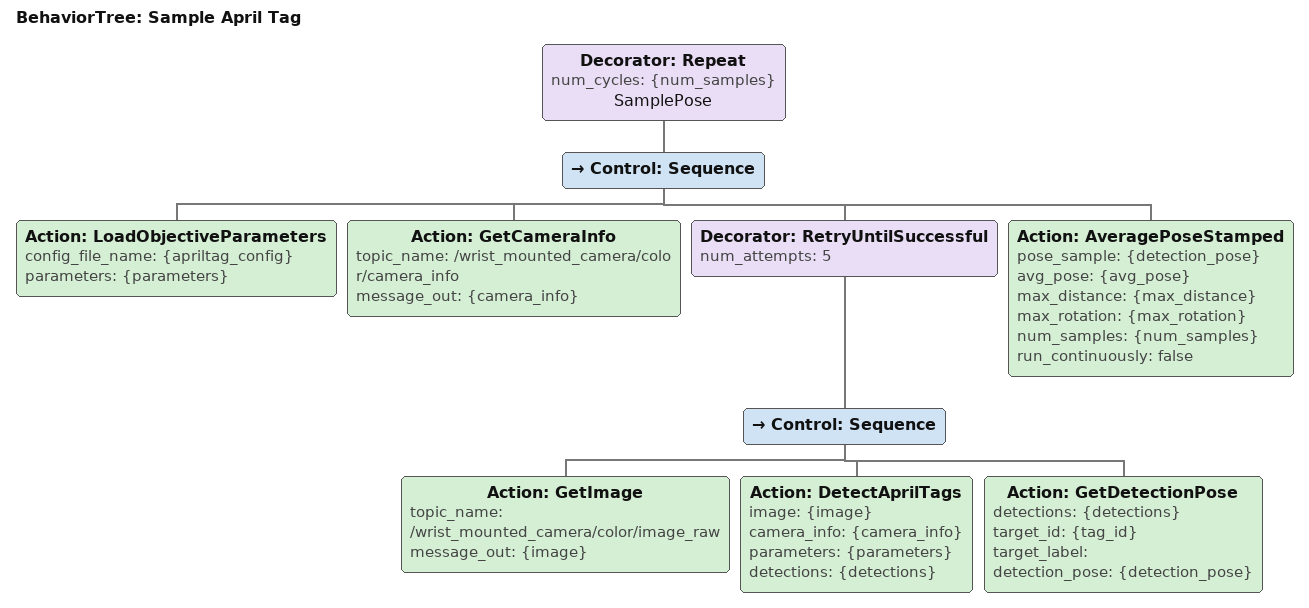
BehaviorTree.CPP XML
<?xml version="1.0" encoding="UTF-8"?>
<root BTCPP_format="4" main_tree_to_execute="Sample April Tag">
  <BehaviorTree ID="Sample April Tag" _description="Samples the pose of an AprilTag and returns the average measurement.">
      <Decorator ID="Repeat" num_cycles="{num_samples}" name="SamplePose">
        <Control ID="Sequence">
        <Action ID="LoadObjectiveParameters" config_file_name="{apriltag_config}" parameters="{parameters}"/>
        <Action ID="GetCameraInfo" topic_name="/wrist_mounted_camera/color/camera_info" message_out="{camera_info}"/>
        <Decorator ID="RetryUntilSuccessful" num_attempts="5">
          <Control ID="Sequence">
            <Action ID="GetImage" topic_name="/wrist_mounted_camera/color/image_raw" message_out="{image}"/>
            <Action ID="DetectAprilTags" image="{image}" camera_info="{camera_info}" parameters="{parameters}" detections="{detections}"/>
            <Action ID="GetDetectionPose" detections="{detections}" target_id="{tag_id}" target_label="" detection_pose="{detection_pose}"/>
          </Control>
        </Decorator>
        <Action ID="AveragePoseStamped" pose_sample="{detection_pose}" avg_pose="{avg_pose}" max_distance="{max_distance}" max_rotation="{max_rotation}" num_samples="{num_samples}" run_continuously="false"/>
        </Control>
      </Decorator>
  </BehaviorTree>
</root>
